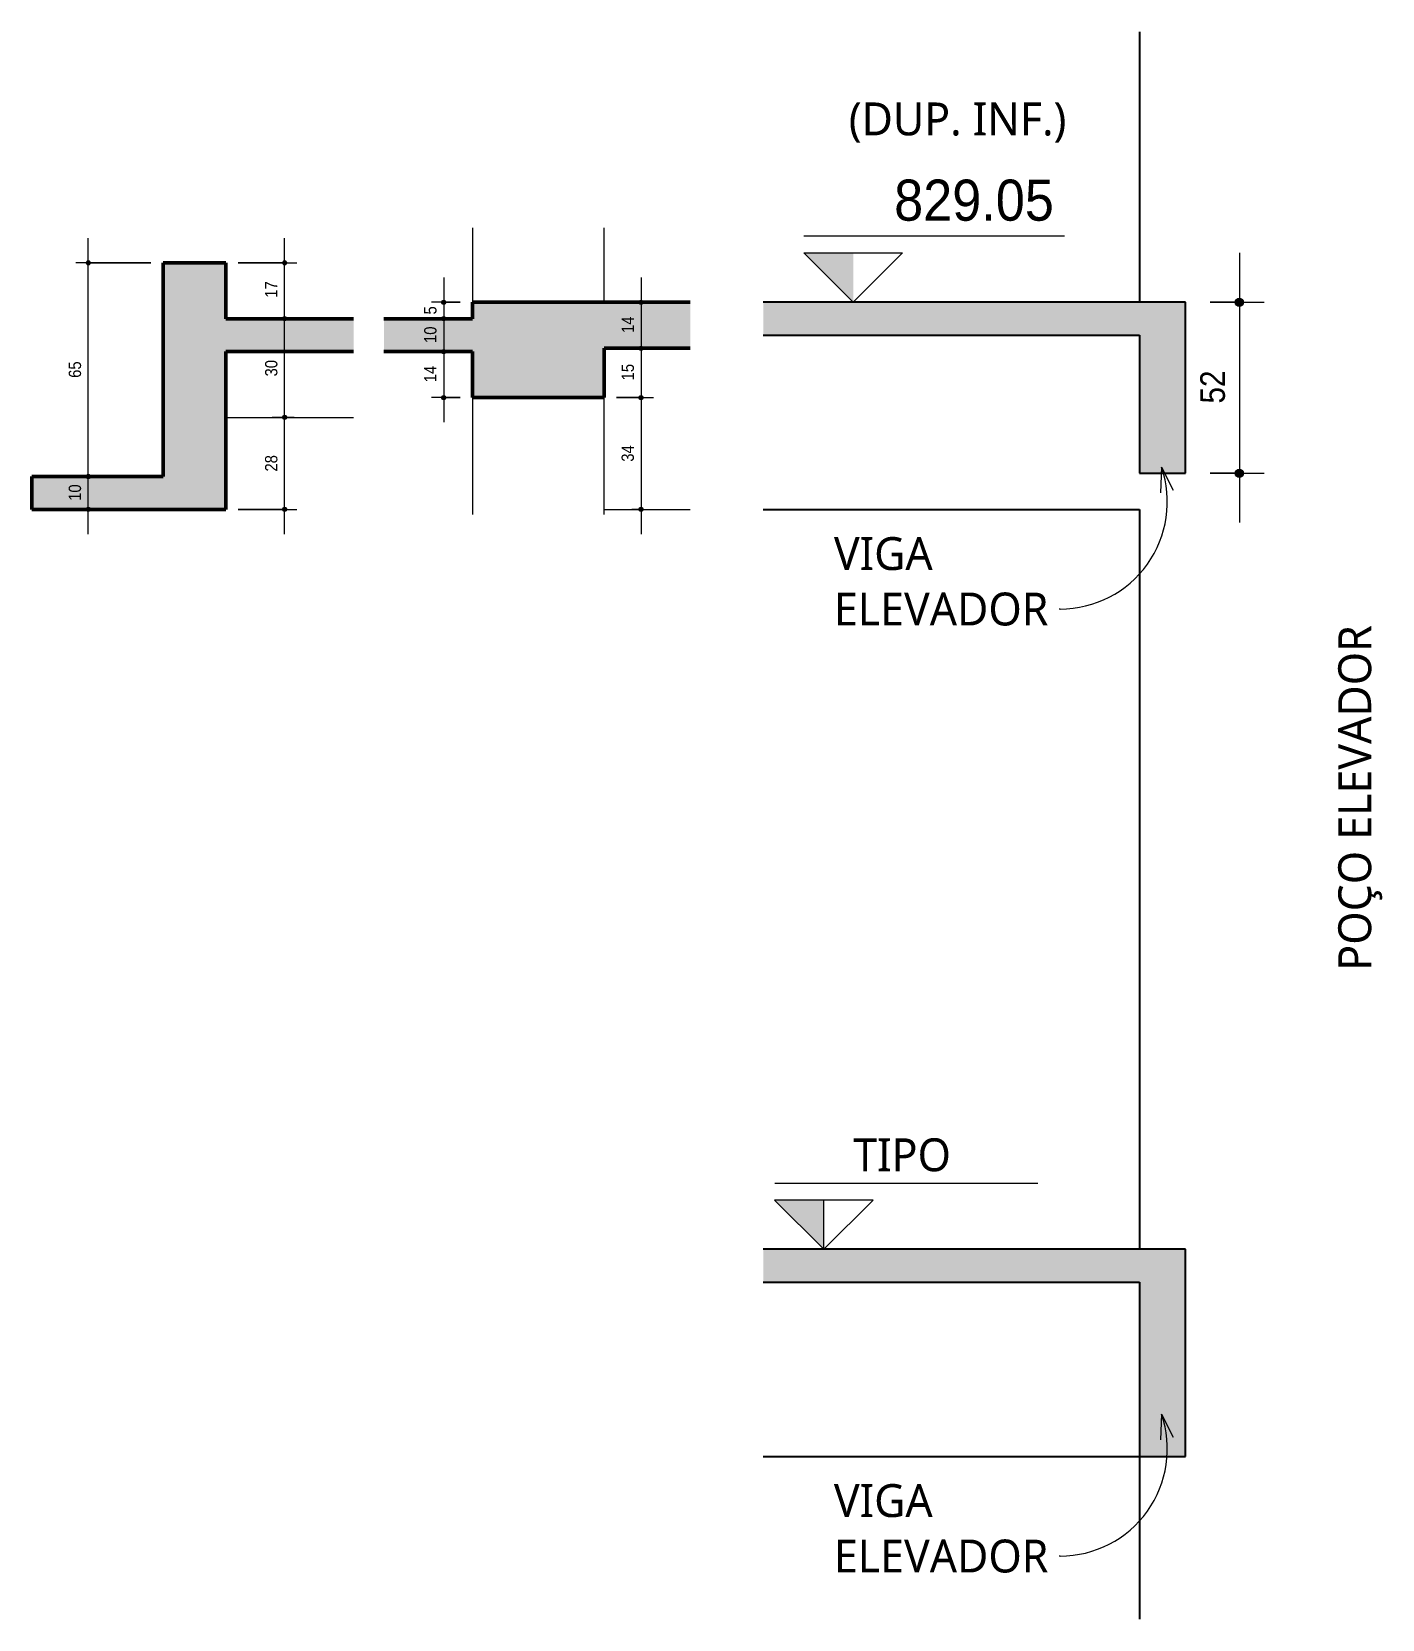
# Model space of a CAD drawing. Header units: centimetres. Extents: x -1475 to 26035, y -1239 to 84208.
# Drawn here: x 7883.5 to 8294.2, y 82504.5 to 82987.3 of the extents above; entities that cross this region are included whole.
import ezdxf

# ---------------------------------------------------------------- set-up
doc = ezdxf.new("R2010")
doc.units = ezdxf.units.CM
doc.linetypes.add('Hidden', pattern=[0.714375, 0.47625, -0.238125])
for name, color, linetype, lineweight in [('A-ANNO-DIMS', 7, 'Continuous', 9), ('A-ANNO-DIMS-25', 7, 'Continuous', 9), ('A-ANNO-DIMS-50', 7, 'Continuous', 9), ('A-DETL', 7, 'Hidden', 18), ('A-DETL-GENF', 7, 'Continuous', 18), ('A-DETL-THIN', 7, 'Continuous', 18), ('A-FLOR', 7, 'Continuous', 9), ('G-ANNO-DIMS', 7, 'Continuous', 9), ('G-ANNO-TEXT', 7, 'Continuous', 9), ('S-BEAM', 7, 'Continuous', 9), ('S-COLS', 7, 'Continuous', 9)]:
    doc.layers.add(name, color=color, linetype=linetype, lineweight=lineweight)
doc.styles.add('Fira Sans', font='', dxfattribs={"width": 0.9, "height": 7.5})
doc.styles.add('Fira Sans_2', font='', dxfattribs={"width": 0.9, "height": 3.75})
doc.styles.add('Fira Sans_3', font='', dxfattribs={"width": 0.95, "height": 12.5})
doc.styles.add('Gadugi_1', font='gadugi.ttf', dxfattribs={"height": 10})
doc.styles.get('Fira Sans').set_extended_font_data('Fira Sans')
doc.styles.get('Fira Sans_2').set_extended_font_data('Fira Sans')
doc.styles.get('Fira Sans_3').set_extended_font_data('Fira Sans')
doc.dimstyles.new('PED_R80_1_5mm_ACIMA_As_ESQ__R00_3', dxfattribs={"dimscale": 30.48, "dimtxt": 10.229846, "dimasz": 0.328084, "dimexe": 0.246063, "dimexo": 0.246063, "dimgap": 0.049213, "dimtad": 1, "dimdec": 1, "dimrnd": 0.5, "dimdsep": 46, "dimtxsty": 'Fira Sans', "dimblk1": 'DOTSMALL', "dimblk2": 'DOTSMALL', "dimsah": 1, "dimcen": 0.09, "dimdle": 0.492126, "dimazin": 0, "dimtfac": 1, "dimtdec": 4, "dimtix": 1, "dimtmove": 0, "dimatfit": 3, "dimfxl": 1, "dimtvp": 1, "dimtolj": 1, "dimtzin": 0, "dimarcsym": 2})
doc.dimstyles.new('PED_R80_1_5mm_ACIMA_As_ESQ__R00_4', dxfattribs={"dimscale": 30.48, "dimtxt": 5.114923, "dimasz": 0.164042, "dimexe": 0.123031, "dimexo": 0.123031, "dimgap": 0.024606, "dimtad": 1, "dimdec": 1, "dimrnd": 0.5, "dimdsep": 46, "dimtxsty": 'Fira Sans_2', "dimblk1": 'DOTSMALL', "dimblk2": 'DOTSMALL', "dimsah": 1, "dimcen": 0.09, "dimdle": 0.246063, "dimazin": 0, "dimtfac": 1, "dimtdec": 4, "dimtix": 1, "dimtmove": 0, "dimatfit": 3, "dimfxl": 1, "dimtvp": 1, "dimtolj": 1, "dimtzin": 0, "dimarcsym": 2})

# ---------------------------------------------------------------- blocks, each defined once
blk = doc.blocks.new('DIMBLOCK362-DT200 - DETALHE 1')
at = {"layer": 'A-ANNO-DIMS-25', "true_color": 0x000032}
h = blk.add_hatch(color=178, dxfattribs=at)
edge = h.paths.add_edge_path(flags=0)
edge.add_arc((7900.72, 82852), 0.625, 0, 360)
h = blk.add_hatch(color=178, dxfattribs=at)
edge = h.paths.add_edge_path(flags=0)
edge.add_arc((7900.72, 82842), 0.625, 0, 360)
at = {"layer": 'A-ANNO-DIMS-25', "color": 178, "true_color": 0x000032}
for p, q in [((7903.59, 82852), (7896.97, 82852)), ((7900.72, 82834.5), (7900.72, 82852)), ((7900.72, 82852), (7903.59, 82852)), ((7903.59, 82842), (7896.97, 82842)), ((7900.72, 82842), (7903.59, 82842))]:
    blk.add_line(p, q, dxfattribs=at)
for centre in [(7900.72, 82852), (7900.72, 82842)]:
    blk.add_circle(centre, 0.625, dxfattribs=at)
at = {"layer": 'A-ANNO-DIMS-25', "color": 0, "insert": (7894.78, 82844.61), "char_height": 3.75, "width": 5.7445, "attachment_point": 1, "rotation": 90, "line_spacing_factor": 1.049215, "style": 'Fira Sans_2'}
blk.add_mtext('10', dxfattribs=at)
blk = doc.blocks.new('_DotSmall')
at = {"color": 0, "linetype": 'ByBlock', "const_width": 0.5}
blk.add_lwpolyline([(-0.0625, 0, 1), (0.0625, 0, 1)], format="xyb", close=True, dxfattribs=at)
blk = doc.blocks.new('DIMBLOCK363-DT200 - DETALHE 1')
at = {"layer": 'A-ANNO-DIMS-25', "true_color": 0x000032}
h = blk.add_hatch(color=178, dxfattribs=at)
edge = h.paths.add_edge_path(flags=0)
edge.add_arc((7900.72, 82917), 0.625, 0, 360)
h = blk.add_hatch(color=178, dxfattribs=at)
edge = h.paths.add_edge_path(flags=0)
edge.add_arc((7900.72, 82852), 0.625, 0, 360)
at = {"layer": 'A-ANNO-DIMS-25', "color": 178, "true_color": 0x000032}
for p, q in [((7900.72, 82852), (7900.72, 82924.5)), ((7919.79, 82917), (7896.97, 82917)), ((7900.72, 82917), (7919.79, 82917)), ((7903.59, 82852), (7896.97, 82852)), ((7900.72, 82852), (7903.59, 82852))]:
    blk.add_line(p, q, dxfattribs=at)
for centre in [(7900.72, 82917), (7900.72, 82852)]:
    blk.add_circle(centre, 0.625, dxfattribs=at)
at = {"layer": 'A-ANNO-DIMS-25', "color": 0, "insert": (7894.78, 82882.01), "char_height": 3.75, "width": 5.9805, "attachment_point": 1, "rotation": 90, "line_spacing_factor": 1.049215, "style": 'Fira Sans_2'}
blk.add_mtext('65', dxfattribs=at)
blk = doc.blocks.new('DIMBLOCK364-DT200 - DETALHE 1')
at = {"layer": 'A-ANNO-DIMS-25', "true_color": 0x000032}
h = blk.add_hatch(color=178, dxfattribs=at)
edge = h.paths.add_edge_path(flags=0)
edge.add_arc((7960.42, 82870), 0.625, 0, 360)
h = blk.add_hatch(color=178, dxfattribs=at)
edge = h.paths.add_edge_path(flags=0)
edge.add_arc((7960.42, 82842), 0.625, 0, 360)
at = {"layer": 'A-ANNO-DIMS-25', "color": 178, "true_color": 0x000032}
for p, q in [((7963.29, 82870), (7956.67, 82870)), ((7960.42, 82834.5), (7960.42, 82870)), ((7960.42, 82870), (7963.29, 82870)), ((7946.29, 82842), (7964.17, 82842)), ((7960.42, 82842), (7946.29, 82842))]:
    blk.add_line(p, q, dxfattribs=at)
for centre in [(7960.42, 82870), (7960.42, 82842)]:
    blk.add_circle(centre, 0.625, dxfattribs=at)
at = {"layer": 'A-ANNO-DIMS-25', "color": 0, "insert": (7954.48, 82853.51), "char_height": 3.75, "width": 5.9805, "attachment_point": 1, "rotation": 90, "line_spacing_factor": 1.049215, "style": 'Fira Sans_2'}
blk.add_mtext('28', dxfattribs=at)
blk = doc.blocks.new('DIMBLOCK365-DT200 - DETALHE 1')
at = {"layer": 'A-ANNO-DIMS-25', "true_color": 0x000032}
h = blk.add_hatch(color=178, dxfattribs=at)
edge = h.paths.add_edge_path(flags=0)
edge.add_arc((7960.42, 82900), 0.625, 0, 360)
h = blk.add_hatch(color=178, dxfattribs=at)
edge = h.paths.add_edge_path(flags=0)
edge.add_arc((7960.42, 82870), 0.625, 0, 360)
at = {"layer": 'A-ANNO-DIMS-25', "color": 178, "true_color": 0x000032}
for p, q in [((7963.29, 82900), (7956.67, 82900)), ((7960.42, 82870), (7960.42, 82900)), ((7960.42, 82900), (7963.29, 82900)), ((7963.29, 82870), (7956.67, 82870)), ((7960.42, 82870), (7963.29, 82870))]:
    blk.add_line(p, q, dxfattribs=at)
for centre in [(7960.42, 82900), (7960.42, 82870)]:
    blk.add_circle(centre, 0.625, dxfattribs=at)
at = {"layer": 'A-ANNO-DIMS-25', "color": 0, "insert": (7954.48, 82882.44), "char_height": 3.75, "width": 6.1379, "attachment_point": 1, "rotation": 90, "line_spacing_factor": 1.049215, "style": 'Fira Sans_2'}
blk.add_mtext('30', dxfattribs=at)
blk = doc.blocks.new('DIMBLOCK366-DT200 - DETALHE 1')
at = {"layer": 'A-ANNO-DIMS-25', "true_color": 0x000032}
h = blk.add_hatch(color=178, dxfattribs=at)
edge = h.paths.add_edge_path(flags=0)
edge.add_arc((7960.42, 82917), 0.625, 0, 360)
h = blk.add_hatch(color=178, dxfattribs=at)
edge = h.paths.add_edge_path(flags=0)
edge.add_arc((7960.42, 82900), 0.625, 0, 360)
at = {"layer": 'A-ANNO-DIMS-25', "color": 178, "true_color": 0x000032}
for p, q in [((7960.42, 82900), (7960.42, 82924.5)), ((7946.29, 82917), (7964.17, 82917)), ((7960.42, 82917), (7946.29, 82917)), ((7963.29, 82900), (7956.67, 82900)), ((7960.42, 82900), (7963.29, 82900))]:
    blk.add_line(p, q, dxfattribs=at)
for centre in [(7960.42, 82917), (7960.42, 82900)]:
    blk.add_circle(centre, 0.625, dxfattribs=at)
at = {"layer": 'A-ANNO-DIMS-25', "color": 0, "insert": (7954.48, 82906.37), "char_height": 3.75, "width": 5.1149, "attachment_point": 1, "rotation": 90, "line_spacing_factor": 1.049215, "style": 'Fira Sans_2'}
blk.add_mtext('17', dxfattribs=at)
blk = doc.blocks.new('DIMBLOCK367-DT201 - DETALHE 2')
at = {"layer": 'A-ANNO-DIMS-25', "true_color": 0x000032}
h = blk.add_hatch(color=178, dxfattribs=at)
edge = h.paths.add_edge_path(flags=0)
edge.add_arc((8008.8, 82905), 0.625, 0, 360)
h = blk.add_hatch(color=178, dxfattribs=at)
edge = h.paths.add_edge_path(flags=0)
edge.add_arc((8008.8, 82900), 0.625, 0, 360)
at = {"layer": 'A-ANNO-DIMS-25', "color": 178, "true_color": 0x000032}
for p, q in [((8008.8, 82912.5), (8008.8, 82900)), ((8013.83, 82905), (8005.05, 82905)), ((8008.8, 82905), (8013.83, 82905)), ((8005.94, 82900), (8012.55, 82900)), ((8008.8, 82900), (8005.94, 82900))]:
    blk.add_line(p, q, dxfattribs=at)
for centre in [(8008.8, 82905), (8008.8, 82900)]:
    blk.add_circle(centre, 0.625, dxfattribs=at)
at = {"layer": 'A-ANNO-DIMS-25', "color": 0, "insert": (8002.86, 82901.29), "char_height": 3.75, "width": 2.9116, "attachment_point": 1, "rotation": 90, "line_spacing_factor": 1.049215, "style": 'Fira Sans_2'}
blk.add_mtext('5', dxfattribs=at)
blk = doc.blocks.new('DIMBLOCK368-DT201 - DETALHE 2')
at = {"layer": 'A-ANNO-DIMS-25', "true_color": 0x000032}
h = blk.add_hatch(color=178, dxfattribs=at)
edge = h.paths.add_edge_path(flags=0)
edge.add_arc((8008.8, 82900), 0.625, 0, 360)
h = blk.add_hatch(color=178, dxfattribs=at)
edge = h.paths.add_edge_path(flags=0)
edge.add_arc((8008.8, 82890), 0.625, 0, 360)
at = {"layer": 'A-ANNO-DIMS-25', "color": 178, "true_color": 0x000032}
for p, q in [((8005.94, 82900), (8012.55, 82900)), ((8008.8, 82900), (8005.94, 82900)), ((8008.8, 82900), (8008.8, 82890)), ((8005.94, 82890), (8012.55, 82890)), ((8008.8, 82890), (8005.94, 82890))]:
    blk.add_line(p, q, dxfattribs=at)
for centre in [(8008.8, 82900), (8008.8, 82890)]:
    blk.add_circle(centre, 0.625, dxfattribs=at)
at = {"layer": 'A-ANNO-DIMS-25', "color": 0, "insert": (8002.86, 82892.61), "char_height": 3.75, "width": 5.7445, "attachment_point": 1, "rotation": 90, "line_spacing_factor": 1.049215, "style": 'Fira Sans_2'}
blk.add_mtext('10', dxfattribs=at)
blk = doc.blocks.new('DIMBLOCK369-DT201 - DETALHE 2')
at = {"layer": 'A-ANNO-DIMS-25', "true_color": 0x000032}
h = blk.add_hatch(color=178, dxfattribs=at)
edge = h.paths.add_edge_path(flags=0)
edge.add_arc((8008.8, 82890), 0.625, 0, 360)
h = blk.add_hatch(color=178, dxfattribs=at)
edge = h.paths.add_edge_path(flags=0)
edge.add_arc((8008.8, 82876), 0.625, 0, 360)
at = {"layer": 'A-ANNO-DIMS-25', "color": 178, "true_color": 0x000032}
for p, q in [((8005.94, 82890), (8012.55, 82890)), ((8008.8, 82890), (8005.94, 82890)), ((8008.8, 82890), (8008.8, 82868.5)), ((8013.83, 82876), (8005.05, 82876)), ((8008.8, 82876), (8013.83, 82876))]:
    blk.add_line(p, q, dxfattribs=at)
for centre in [(8008.8, 82890), (8008.8, 82876)]:
    blk.add_circle(centre, 0.625, dxfattribs=at)
at = {"layer": 'A-ANNO-DIMS-25', "color": 0, "insert": (8002.86, 82880.67), "char_height": 3.75, "width": 5.5871, "attachment_point": 1, "rotation": 90, "line_spacing_factor": 1.049215, "style": 'Fira Sans_2'}
blk.add_mtext('14', dxfattribs=at)
blk = doc.blocks.new('DIMBLOCK370-DT201 - DETALHE 2')
at = {"layer": 'A-ANNO-DIMS-25', "true_color": 0x000032}
h = blk.add_hatch(color=178, dxfattribs=at)
edge = h.paths.add_edge_path(flags=0)
edge.add_arc((8068.82, 82905), 0.625, 0, 360)
h = blk.add_hatch(color=178, dxfattribs=at)
edge = h.paths.add_edge_path(flags=0)
edge.add_arc((8068.82, 82891), 0.625, 0, 360)
at = {"layer": 'A-ANNO-DIMS-25', "color": 178, "true_color": 0x000032}
for p, q in [((8068.82, 82912.5), (8068.82, 82891)), ((8065.96, 82905), (8072.57, 82905)), ((8068.82, 82905), (8065.96, 82905)), ((8065.96, 82891), (8072.57, 82891)), ((8068.82, 82891), (8065.96, 82891))]:
    blk.add_line(p, q, dxfattribs=at)
for centre in [(8068.82, 82905), (8068.82, 82891)]:
    blk.add_circle(centre, 0.625, dxfattribs=at)
at = {"layer": 'A-ANNO-DIMS-25', "color": 0, "insert": (8062.88, 82895.67), "char_height": 3.75, "width": 5.5871, "attachment_point": 1, "rotation": 90, "line_spacing_factor": 1.049215, "style": 'Fira Sans_2'}
blk.add_mtext('14', dxfattribs=at)
blk = doc.blocks.new('DIMBLOCK371-DT201 - DETALHE 2')
at = {"layer": 'A-ANNO-DIMS-25', "true_color": 0x000032}
h = blk.add_hatch(color=178, dxfattribs=at)
edge = h.paths.add_edge_path(flags=0)
edge.add_arc((8068.82, 82891), 0.625, 0, 360)
h = blk.add_hatch(color=178, dxfattribs=at)
edge = h.paths.add_edge_path(flags=0)
edge.add_arc((8068.82, 82876), 0.625, 0, 360)
at = {"layer": 'A-ANNO-DIMS-25', "color": 178, "true_color": 0x000032}
for p, q in [((8065.96, 82891), (8072.57, 82891)), ((8068.82, 82891), (8065.96, 82891)), ((8068.82, 82891), (8068.82, 82876)), ((8061.33, 82876), (8072.57, 82876)), ((8068.82, 82876), (8061.33, 82876))]:
    blk.add_line(p, q, dxfattribs=at)
for centre in [(8068.82, 82891), (8068.82, 82876)]:
    blk.add_circle(centre, 0.625, dxfattribs=at)
at = {"layer": 'A-ANNO-DIMS-25', "color": 0, "insert": (8062.88, 82881.24), "char_height": 3.75, "width": 5.4297, "attachment_point": 1, "rotation": 90, "line_spacing_factor": 1.049215, "style": 'Fira Sans_2'}
blk.add_mtext('15', dxfattribs=at)
blk = doc.blocks.new('DIMBLOCK372-DT201 - DETALHE 2')
at = {"layer": 'A-ANNO-DIMS-25', "true_color": 0x000032}
h = blk.add_hatch(color=178, dxfattribs=at)
edge = h.paths.add_edge_path(flags=0)
edge.add_arc((8068.82, 82876), 0.625, 0, 360)
h = blk.add_hatch(color=178, dxfattribs=at)
edge = h.paths.add_edge_path(flags=0)
edge.add_arc((8068.82, 82842), 0.625, 0, 360)
at = {"layer": 'A-ANNO-DIMS-25', "color": 178, "true_color": 0x000032}
for p, q in [((8061.33, 82876), (8072.57, 82876)), ((8068.82, 82876), (8061.33, 82876)), ((8068.82, 82876), (8068.82, 82834.5)), ((8065.96, 82842), (8072.57, 82842)), ((8068.82, 82842), (8065.96, 82842))]:
    blk.add_line(p, q, dxfattribs=at)
for centre in [(8068.82, 82876), (8068.82, 82842)]:
    blk.add_circle(centre, 0.625, dxfattribs=at)
at = {"layer": 'A-ANNO-DIMS-25', "color": 0, "insert": (8062.88, 82856.51), "char_height": 3.75, "width": 5.9805, "attachment_point": 1, "rotation": 90, "line_spacing_factor": 1.049215, "style": 'Fira Sans_2'}
blk.add_mtext('34', dxfattribs=at)
blk = doc.blocks.new('DIMBLOCK373-CT200 - CORTE VIGA_ELEVADOR')
at = {"layer": 'A-ANNO-DIMS-50', "true_color": 0x000032}
h = blk.add_hatch(color=178, dxfattribs=at)
edge = h.paths.add_edge_path(flags=0)
edge.add_arc((8250.73, 82905), 1.25, 0, 360)
h = blk.add_hatch(color=178, dxfattribs=at)
edge = h.paths.add_edge_path(flags=0)
edge.add_arc((8250.73, 82853), 1.25, 0, 360)
at = {"layer": 'A-ANNO-DIMS-50', "color": 178, "true_color": 0x000032}
for p, q in [((8250.73, 82920), (8250.73, 82838)), ((8241.9, 82905), (8258.23, 82905)), ((8250.73, 82905), (8241.9, 82905)), ((8241.9, 82853), (8258.23, 82853)), ((8250.73, 82853), (8241.9, 82853))]:
    blk.add_line(p, q, dxfattribs=at)
for centre in [(8250.73, 82905), (8250.73, 82853)]:
    blk.add_circle(centre, 1.25, dxfattribs=at)
at = {"layer": 'A-ANNO-DIMS-50', "color": 0, "insert": (8238.85, 82874.21), "char_height": 7.5, "width": 11.4889, "attachment_point": 1, "rotation": 90, "line_spacing_factor": 1.049215, "style": 'Fira Sans'}
blk.add_mtext('52', dxfattribs=at)
blk = doc.blocks.new('Elevações de ponto - SIMBOLO DE NÍVEL-CORTE-2219088-CT200 - CORTE VIGA_ELEVADOR')
at = {"layer": 'G-ANNO-DIMS'}
blk.add_hatch(color=256, dxfattribs=at).paths.add_polyline_path([(-598.06, 82920), (-598.06, 82905), (-613.06, 82920)], flags=0)
for p, q in [((-533.87, 82925.09), (-613.06, 82925.09)), ((-598.06, 82905), (-613.06, 82920)), ((-613.06, 82920), (-583.06, 82920)), ((-583.06, 82920), (-598.06, 82905))]:
    blk.add_line(p, q, dxfattribs=at)

msp = doc.modelspace()

# ---------------------------------------------------------------- hatches: boundary and pattern name
at = {"layer": 'A-DETL-GENF'}
msp.add_hatch(color=256, dxfattribs=at).paths.add_polyline_path([(8124.38, 82617), (8124.38, 82631.97), (8109.41, 82631.97), (8124.38, 82617)], flags=0)
at = {"layer": 'A-FLOR', "lineweight": 18, "true_color": 0xa6a6a6}
for points in [[(8083.76, 82891), (8083.76, 82905), (8057.58, 82905), (8057.58, 82891)], [(8220.4, 82895), (8220.4, 82905), (8105.98, 82905), (8105.98, 82895)], [(7981.4, 82890), (7981.4, 82900), (7942.54, 82900), (7942.54, 82890)], [(8032.58, 82890), (8032.58, 82900), (7990.63, 82900), (7990.63, 82890)], [(7923.54, 82842), (7923.54, 82852), (7883.54, 82852), (7883.54, 82842)], [(8220.4, 82607), (8220.4, 82617), (8105.98, 82617), (8105.98, 82607), (8124.38, 82607)]]:
    msp.add_hatch(color=253, dxfattribs=at).paths.add_polyline_path(points, flags=0)
at = {"layer": 'S-BEAM', "true_color": 0xa6a6a6}
for points in [[(7942.54, 82842), (7942.54, 82917), (7923.54, 82917), (7923.54, 82842)], [(8057.58, 82876), (8057.58, 82905), (8017.58, 82905), (8017.58, 82900), (8032.58, 82900), (8032.58, 82890), (8017.58, 82890), (8017.58, 82876), (8037.2, 82876)], [(8220.4, 82853), (8234.4, 82853), (8234.4, 82905), (8220.4, 82905), (8220.4, 82895)], [(8220.4, 82554), (8234.4, 82554), (8234.4, 82617), (8220.4, 82617), (8220.4, 82607)]]:
    msp.add_hatch(color=253, dxfattribs=at).paths.add_polyline_path(points, flags=0)

# ---------------------------------------------------------------- linework, layer by layer
at = {"layer": 'A-DETL', "linetype": 'Continuous'}
for p, q in [((8109.45, 82637.1), (8189.45, 82637.1)), ((8124.38, 82617), (8139.36, 82631.97)), ((8139.36, 82631.97), (8124.38, 82631.97))]:
    msp.add_line(p, q, dxfattribs=at)
at = {"layer": 'A-DETL-THIN'}
for p, q in [((8124.38, 82631.97), (8109.41, 82631.97)), ((8109.41, 82631.97), (8124.38, 82617)), ((8124.38, 82617), (8124.38, 82631.97))]:
    msp.add_line(p, q, dxfattribs=at)
at = {"layer": 'A-FLOR', "lineweight": 50}
for p, q in [((8083.76, 82905), (8057.58, 82905)), ((7981.4, 82900), (7942.54, 82900)), ((8017.58, 82900), (7990.63, 82900)), ((7942.54, 82890), (7981.4, 82890)), ((7990.63, 82890), (8017.58, 82890)), ((8057.58, 82891), (8083.76, 82891)), ((7923.54, 82852), (7883.54, 82852)), ((7883.54, 82852), (7883.54, 82842)), ((7883.54, 82842), (7923.54, 82842))]:
    msp.add_line(p, q, dxfattribs=at)
at = {"layer": 'A-FLOR', "lineweight": 25}
for p, q in [((8220.4, 82905), (8105.98, 82905)), ((8105.98, 82895), (8220.4, 82895)), ((8220.4, 82617), (8105.98, 82617)), ((8105.98, 82607), (8220.4, 82607))]:
    msp.add_line(p, q, dxfattribs=at)
at = {"layer": 'G-ANNO-TEXT'}
for p, q in [((8227.09, 82854.81), (8226.72, 82847.06)), ((8227.09, 82854.81), (8230.65, 82847.91)), ((8196.26, 82811.71), (8195.92, 82811.71)), ((8227.09, 82566.81), (8226.72, 82559.06)), ((8227.09, 82566.81), (8230.65, 82559.91)), ((8196.26, 82523.71), (8195.92, 82523.71))]:
    msp.add_line(p, q, dxfattribs=at)
for centre in [(8196.26, 82844.29), (8196.26, 82556.29)]:
    msp.add_arc(centre, 32.58, 270, 18.8521, dxfattribs=at)
at = {"layer": 'S-BEAM', "lineweight": 50}
for p, q in [((7942.54, 82917), (7923.54, 82917)), ((7923.54, 82917), (7923.54, 82852)), ((7942.54, 82900), (7942.54, 82917)), ((8057.58, 82905), (8017.58, 82905)), ((8017.58, 82905), (8017.58, 82900)), ((7942.54, 82842), (7942.54, 82890)), ((8017.58, 82890), (8017.58, 82876)), ((8057.58, 82876), (8057.58, 82891)), ((8017.58, 82876), (8057.58, 82876)), ((7923.54, 82842), (7942.54, 82842))]:
    msp.add_line(p, q, dxfattribs=at)
at = {"layer": 'S-BEAM', "lineweight": 25}
for p, q in [((8234.4, 82905), (8220.4, 82905)), ((8234.4, 82853), (8234.4, 82905)), ((8220.4, 82895), (8220.4, 82853)), ((8220.4, 82853), (8234.4, 82853)), ((8105.98, 82842), (8220.4, 82842)), ((8234.4, 82617), (8220.4, 82617)), ((8234.4, 82554), (8234.4, 82617)), ((8220.4, 82607), (8220.4, 82554)), ((8105.98, 82554), (8220.4, 82554)), ((8220.4, 82554), (8234.4, 82554))]:
    msp.add_line(p, q, dxfattribs=at)
at = {"layer": 'S-BEAM', "lineweight": 18}
for p, q in [((7942.54, 82870), (7981.4, 82870)), ((8057.58, 82842), (8083.76, 82842))]:
    msp.add_line(p, q, dxfattribs=at)
at = {"layer": 'S-COLS', "lineweight": 25}
for p, q in [((8220.4, 82987.27), (8220.4, 82905)), ((8220.4, 82842), (8220.4, 82617)), ((8220.4, 82554), (8220.4, 82504.49))]:
    msp.add_line(p, q, dxfattribs=at)
at = {"layer": 'S-COLS', "lineweight": 18}
for p, q in [((8017.58, 82927.64), (8017.58, 82905)), ((8057.58, 82905), (8057.58, 82927.64)), ((8017.58, 82876), (8017.58, 82840.5)), ((8057.58, 82840.5), (8057.58, 82876))]:
    msp.add_line(p, q, dxfattribs=at)

# ---------------------------------------------------------------- block references
at = {"layer": 'G-ANNO-DIMS'}
msp.add_blockref('Elevações de ponto - SIMBOLO DE NÍVEL-CORTE-2219088-CT200 - CORTE VIGA_ELEVADOR', (8731.4, 0), dxfattribs=at)

# ---------------------------------------------------------------- texts
at = {"layer": 'G-ANNO-DIMS', "insert": (8145.77, 82942.31), "char_height": 12.5, "width": 60.1485, "attachment_point": 1, "line_spacing_factor": 1.049215, "style": 'Fira Sans_3'}
msp.add_mtext('829.05', dxfattribs=at)
at = {"layer": 'G-ANNO-TEXT', "char_height": 10, "attachment_point": 1, "style": 'Gadugi_1'}
for s, insert, width in [('(DUP. INF.)', (8131.98, 82965.76), 81.7721), ('VIGA', (8127.46, 82833.58), 38.481), ('ELEVADOR', (8127.46, 82816.71), 82.9747), ('TIPO', (8133.34, 82650.74), 36.0759), ('VIGA', (8127.46, 82545.58), 38.481), ('ELEVADOR', (8127.46, 82528.71), 82.9747)]:
    msp.add_mtext(s, dxfattribs=dict(at, insert=insert, width=width))
at = {"layer": 'G-ANNO-TEXT', "insert": (8280.82, 82701.72), "char_height": 10, "width": 133.8818, "attachment_point": 1, "rotation": 90, "style": 'Gadugi_1'}
msp.add_mtext('POÇO ELEVADOR', dxfattribs=at)

# ---------------------------------------------------------------- dimensions: what is measured, and where the dimension line sits
at = {"layer": 'A-ANNO-DIMS', "color": 178, "true_color": 0x000032}
for base, p1, p2, dimstyle, override, picture, middle in [((7900.72, 82917), (7899.84, 82852), (7923.54, 82917), 'PED_R80_1_5mm_ACIMA_As_ESQ__R00_4', {"dimpost": '<>', "dimfxl": 69.187429}, 'DIMBLOCK363-DT200 - DETALHE 1', (7898.07, 82884.5)), ((7960.42, 82917), (7959.54, 82900), (7942.54, 82917), 'PED_R80_1_5mm_ACIMA_As_ESQ__R00_4', {"dimpost": '<>', "dimfxl": 24.036244}, 'DIMBLOCK366-DT200 - DETALHE 1', (7957.77, 82908.5)), ((8250.73, 82853), (8234.4, 82905), (8234.4, 82853), 'PED_R80_1_5mm_ACIMA_As_ESQ__R00_3', {"dimpost": '<>', "dimfxl": 52}, 'DIMBLOCK373-CT200 - CORTE VIGA_ELEVADOR', (8245.42, 82879)), ((8008.8, 82900), (8017.58, 82905), (8009.69, 82900), 'PED_R80_1_5mm_ACIMA_As_ESQ__R00_4', {"dimpost": '<>', "dimfxl": 9.338245}, 'DIMBLOCK367-DT201 - DETALHE 2', (8006.15, 82902.5)), ((8068.82, 82891), (8069.71, 82905), (8069.71, 82891), 'PED_R80_1_5mm_ACIMA_As_ESQ__R00_4', {"dimpost": '<>', "dimfxl": 14}, 'DIMBLOCK370-DT201 - DETALHE 2', (8066.2, 82898)), ((7960.42, 82900), (7959.54, 82870), (7959.54, 82900), 'PED_R80_1_5mm_ACIMA_As_ESQ__R00_4', {"dimpost": '<>', "dimfxl": 30}, 'DIMBLOCK365-DT200 - DETALHE 1', (7957.76, 82885)), ((8008.8, 82890), (8009.69, 82900), (8009.69, 82890), 'PED_R80_1_5mm_ACIMA_As_ESQ__R00_4', {"dimpost": '<>', "dimfxl": 10}, 'DIMBLOCK368-DT201 - DETALHE 2', (8006.15, 82895)), ((8008.8, 82876), (8009.69, 82890), (8017.58, 82876), 'PED_R80_1_5mm_ACIMA_As_ESQ__R00_4', {"dimpost": '<>', "dimfxl": 16.068691}, 'DIMBLOCK369-DT201 - DETALHE 2', (8006.18, 82883)), ((8068.82, 82876), (8069.71, 82891), (8057.58, 82876), 'PED_R80_1_5mm_ACIMA_As_ESQ__R00_4', {"dimpost": '<>', "dimfxl": 19.292399}, 'DIMBLOCK371-DT201 - DETALHE 2', (8066.17, 82883.5)), ((8068.82, 82842), (8057.58, 82876), (8069.71, 82842), 'PED_R80_1_5mm_ACIMA_As_ESQ__R00_4', {"dimpost": '<>', "dimfxl": 36.099815}, 'DIMBLOCK372-DT201 - DETALHE 2', (8066.17, 82859)), ((7960.42, 82870), (7942.54, 82842), (7959.54, 82870), 'PED_R80_1_5mm_ACIMA_As_ESQ__R00_4', {"dimpost": '<>', "dimfxl": 32.752726}, 'DIMBLOCK364-DT200 - DETALHE 1', (7957.76, 82856)), ((7900.72, 82852), (7899.84, 82842), (7899.84, 82852), 'PED_R80_1_5mm_ACIMA_As_ESQ__R00_4', {"dimpost": '<>', "dimfxl": 10}, 'DIMBLOCK362-DT200 - DETALHE 1', (7898.07, 82847))]:
    dim = msp.add_linear_dim(base=base, p1=p1, p2=p2, angle=90, dimstyle=dimstyle, override=override, dxfattribs=at)
    dim.commit()
    dim.dimension.update_dxf_attribs({"geometry": picture, "text_midpoint": middle})

doc.saveas('drawing.dxf')
